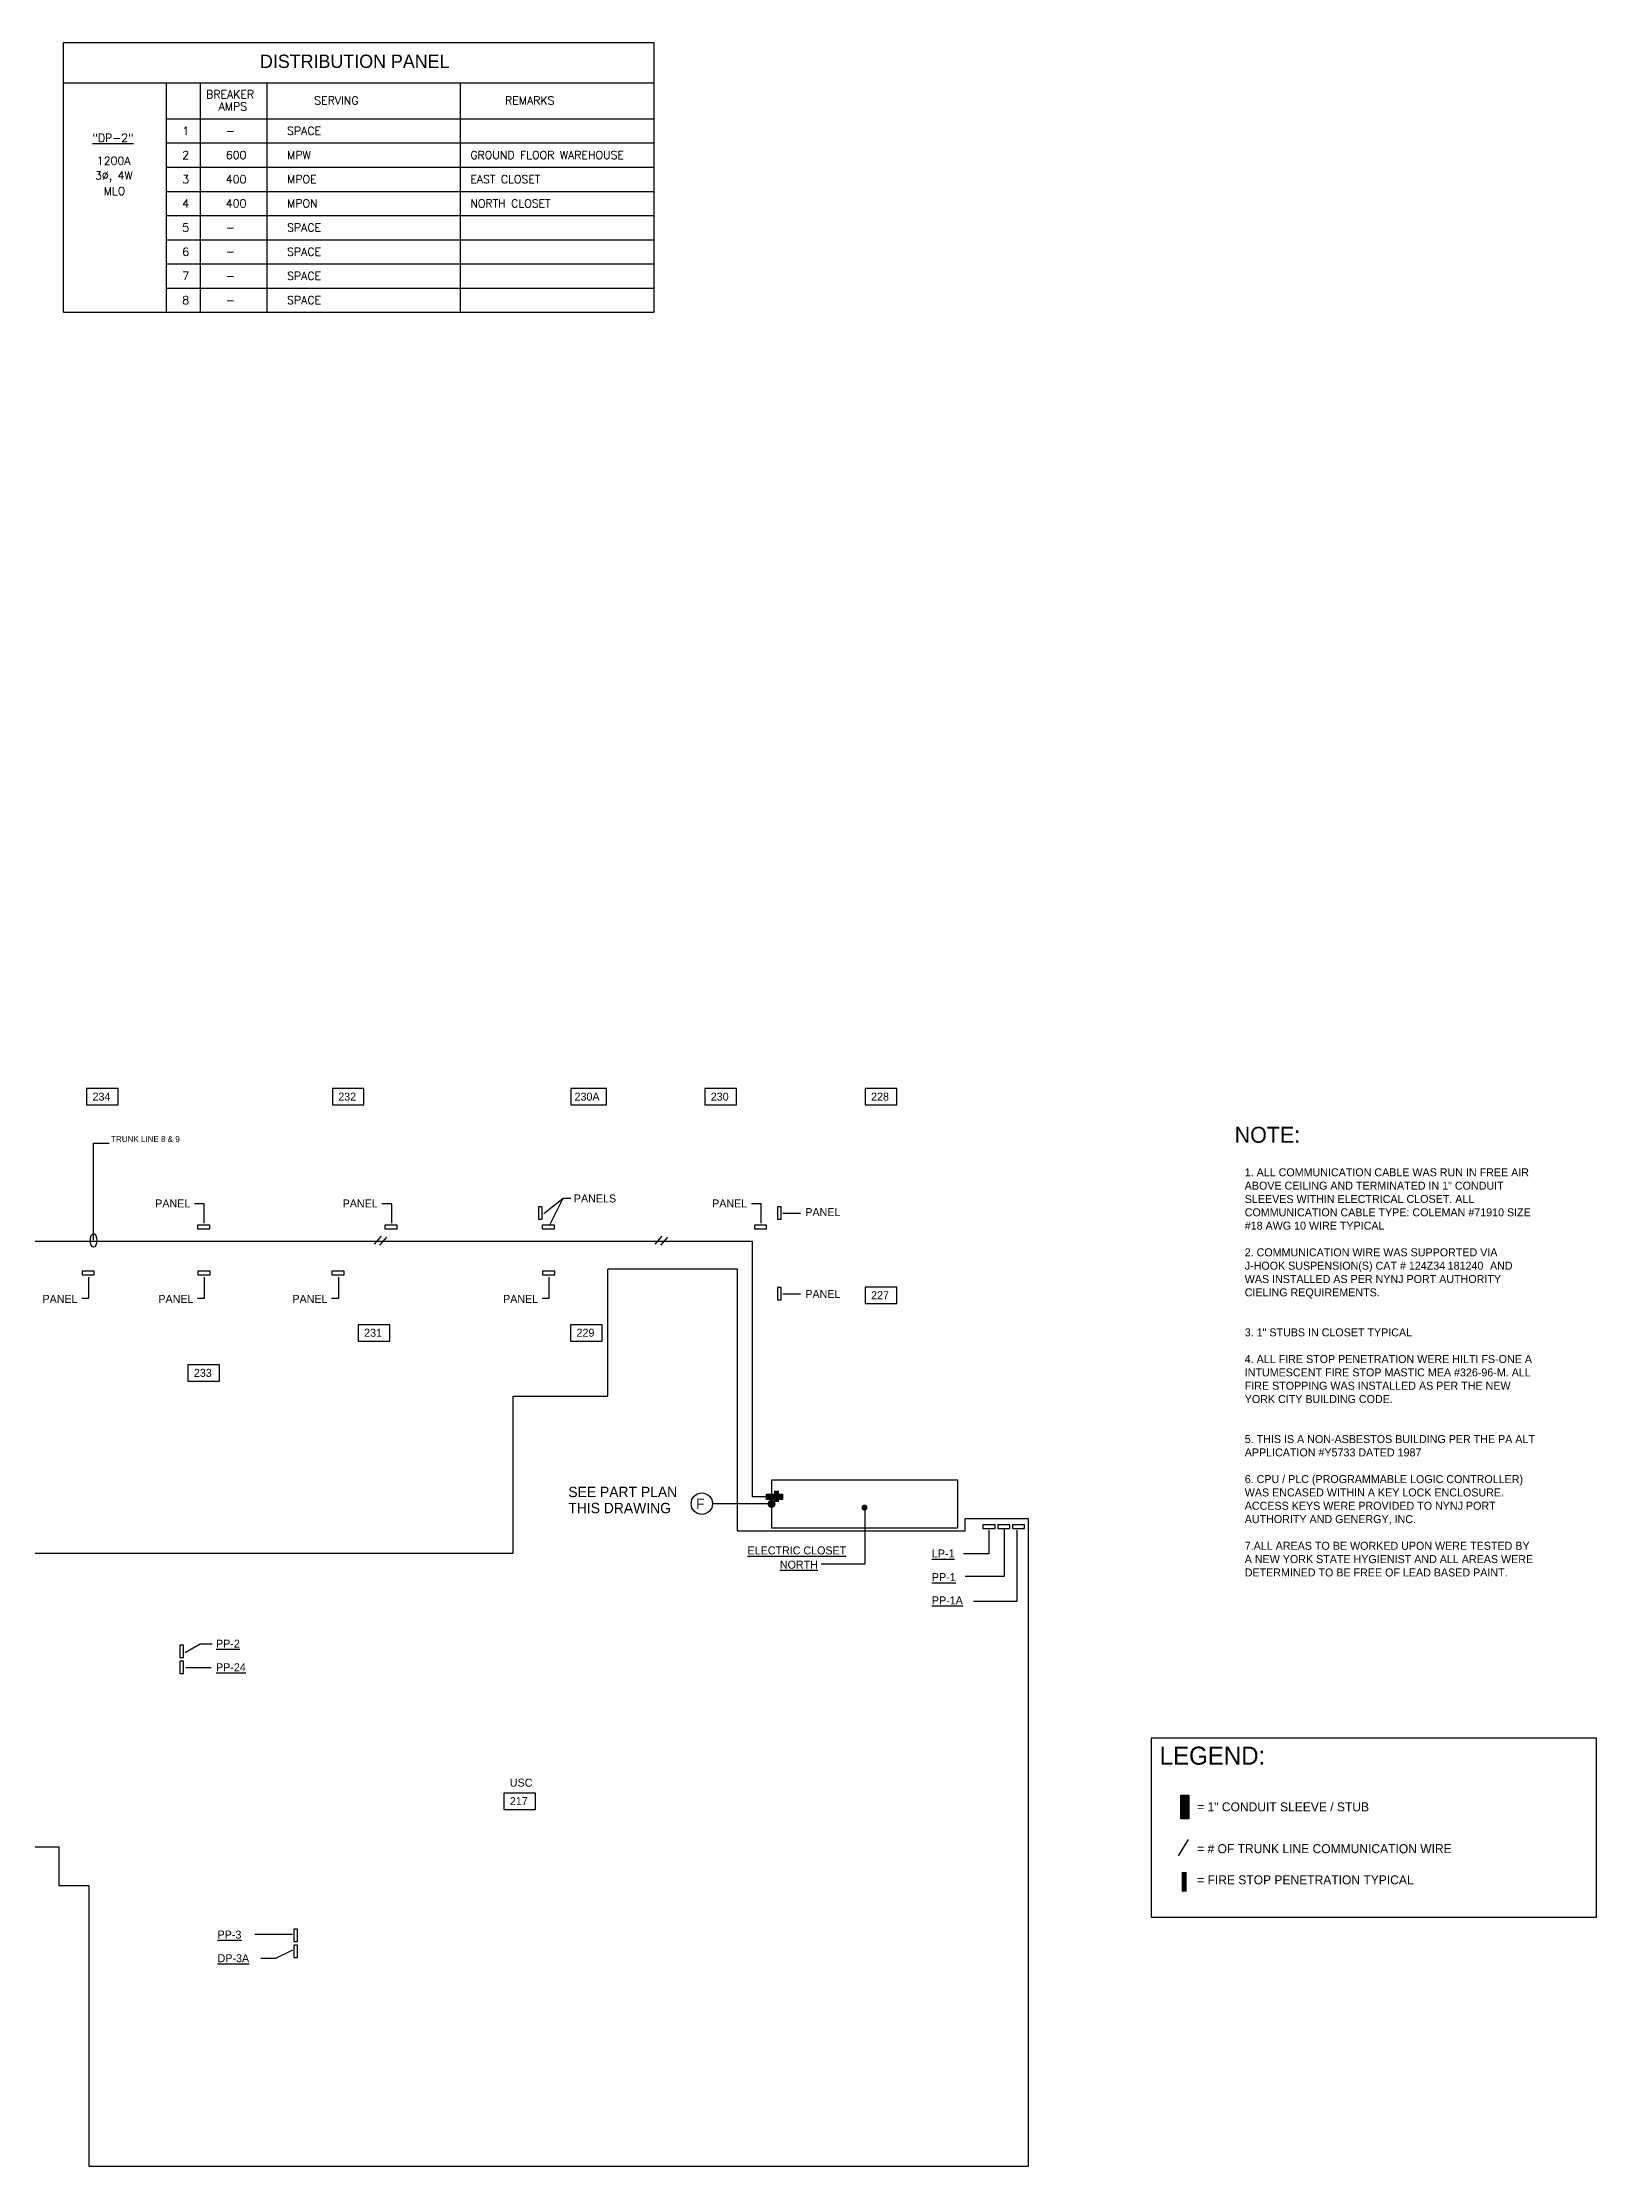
# Model space of a CAD drawing. Header units: inches. Extents: x 6906 to 14988, y -851 to 13048.
# Drawn here: x 11259 to 14366, y 5075 to 9323 of the extents above; entities that cross this region are included whole.
import ezdxf

# ---------------------------------------------------------------- set-up
doc = ezdxf.new("R2010")
doc.units = ezdxf.units.IN
doc.header["$MEASUREMENT"] = 0
doc.linetypes.add('CENTER2', pattern=[1.125, 0.75, -0.125, 0.125, -0.125])
for name, color, linetype in [('Conduit Stubbs', 30, 'Continuous'), ('E-TEXT', 7, 'Continuous'), ('Free Air Comm.', 3, 'Continuous'), ('TEXT', 1, 'Continuous')]:
    doc.layers.add(name, color=color, linetype=linetype)
doc.styles.add('ROMANS', font='ROMANS', dxfattribs={"height": 4})
doc.styles.add('SASBO', font='SASBO', dxfattribs={"height": 3})
doc.dimstyles.get("Standard").update_dxf_attribs({"dimtxt": 0.18, "dimasz": 0.18, "dimexe": 0.18, "dimexo": 0.0625, "dimgap": 0.09, "dimtad": 0, "dimtih": 1, "dimtoh": 1, "dimdec": 4, "dimzin": 0, "dimdsep": 46, "dimtxsty": 'Standard', "dimcen": 0.09, "dimadec": 0, "dimazin": 0, "dimtfac": 1, "dimtdec": 4, "dimtofl": 0, "dimtmove": 0, "dimatfit": 3, "dimfxl": 0, "dimtolj": 1, "dimtzin": 0, "dimarcsym": 0})

msp = doc.modelspace()

# ---------------------------------------------------------------- hatches: boundary and pattern name
at = {"layer": 'Conduit Stubbs'}
for points in [[(12706.9, 6419.6), (12738.4, 6419.6), (12738.4, 6409.3), (12706.9, 6409.3)], [(13535.1, 5770.7), (13535.1, 5818), (13550.6, 5818), (13550.6, 5770.7)]]:
    msp.add_hatch(color=30, dxfattribs=at).paths.add_polyline_path(points)

# ---------------------------------------------------------------- linework, layer by layer
for p, q in [((11507.1, 8783.3), (11507.1, 9242.2)), ((11575, 8783.3), (11575, 9242.2)), ((11708.6, 8783.3), (11708.6, 9242.2)), ((11507.1, 9170.2), (12481.9, 9170.2)), ((11507.1, 9121.8), (12481.9, 9121.8)), ((11507.1, 9073.5), (12481.9, 9073.5)), ((11507.1, 9025.1), (12481.9, 9025.1)), ((11507.1, 8976.8), (12481.9, 8976.8)), ((11507.1, 8928.4), (12481.9, 8928.4)), ((11507.1, 8880.1), (12481.9, 8880.1)), ((11507.1, 8831.7), (12481.9, 8831.7)), ((11300.8, 8783.3), (12481.9, 8783.3)), ((11360.9, 6927.7), (11360.9, 7121.4)), ((11360.9, 7121.4), (11392.3, 7121.4)), ((11936, 6935.6), (11921.9, 6919.5)), ((11947, 6933.7), (11932.9, 6917.5)), ((12497.6, 6935.6), (12483.5, 6919.5)), ((12508.7, 6933.7), (12494.6, 6917.5)), ((13549.4, 5729.1), (13529.6, 5696.5))]:
    msp.add_line(p, q)
for points in [[(12250.6, 6994.2), (12250.6, 6969.8), (12258, 6969.8), (12258, 6994.2)], [(12728.5, 6994.3), (12728.5, 6969.8), (12735.8, 6969.8), (12735.8, 6994.3)], [(11568.9, 6950.7), (11593.4, 6950.7), (11593.4, 6958), (11568.9, 6958)], [(11943.7, 6950.7), (11968.2, 6950.7), (11968.2, 6958), (11943.7, 6958)], [(12258.3, 6950.7), (12282.7, 6950.7), (12282.7, 6958), (12258.3, 6958)], [(12682.4, 6950.7), (12706.8, 6950.7), (12706.8, 6958), (12682.4, 6958)], [(11338.2, 6858.6), (11362.7, 6858.6), (11362.7, 6865.9), (11338.2, 6865.9)], [(11569.9, 6858.6), (11594.4, 6858.6), (11594.4, 6865.9), (11569.9, 6865.9)], [(11837.8, 6858.6), (11862.3, 6858.6), (11862.3, 6865.9), (11837.8, 6865.9)], [(12258.9, 6858.6), (12283.4, 6858.6), (12283.4, 6865.9), (12258.9, 6865.9)], [(12728.5, 6833), (12728.5, 6808.5), (12735.8, 6808.5), (12735.8, 6833)], [(13139.3, 6351), (13163.7, 6351), (13163.7, 6358.3), (13139.3, 6358.3)], [(13168.8, 6351), (13193.2, 6351), (13193.2, 6358.3), (13168.8, 6358.3)], [(13198.3, 6351), (13222.7, 6351), (13222.7, 6358.3), (13198.3, 6358.3)], [(11534, 6117.8), (11534, 6093.3), (11541.3, 6093.3), (11541.3, 6117.8)], [(11534, 6085.6), (11534, 6061.1), (11541.3, 6061.1), (11541.3, 6085.6)], [(11761.9, 5550), (11761.9, 5525.5), (11769.2, 5525.5), (11769.2, 5550)], [(11761.9, 5517.8), (11761.9, 5493.3), (11769.2, 5493.3), (11769.2, 5517.8)]]:
    msp.add_lwpolyline(points, close=True)
at = {"color": 7}
msp.add_lwpolyline([(13475.6, 5574), (14366, 5574), (14366, 5932), (13475.6, 5932)], close=True, dxfattribs=at)
msp.add_ellipse((11361.3, 6927.2), major_axis=(0, -13.6), ratio=0.472503)
at = {"layer": 'Conduit Stubbs', "color": 30}
for points in [[(12706.9, 6419.6), (12738.4, 6419.6), (12738.4, 6409.3), (12706.9, 6409.3)], [(13535.1, 5770.7), (13535.1, 5818), (13550.6, 5818), (13550.6, 5770.7)]]:
    msp.add_lwpolyline(points, close=True, dxfattribs=at)
at = {"layer": 'E-TEXT'}
for p, q in [((11300.8, 8783.3), (11300.8, 9322.8)), ((11300.8, 9322.8), (12481.9, 9322.8)), ((12481.9, 8783.3), (12481.9, 9322.8)), ((11300.8, 9242.2), (12481.9, 9242.2)), ((12094.6, 8783.3), (12094.6, 9242.2)), ((12717.2, 6400.8), (12598.7, 6400.8))]:
    msp.add_line(p, q, dxfattribs=at)
for points in [[(11347.4, 7198.3), (11410.5, 7198.3), (11410.5, 7231), (11347.4, 7231)], [(11838.6, 7198.3), (11901.7, 7198.3), (11901.7, 7231), (11838.6, 7231)], [(12315.2, 7198.3), (12386.4, 7198.3), (12386.4, 7231), (12315.2, 7231)], [(12583.4, 7198.3), (12646.4, 7198.3), (12646.4, 7231), (12583.4, 7231)], [(12903.9, 7198.3), (12966.9, 7198.3), (12966.9, 7231), (12903.9, 7231)], [(12903.9, 6801), (12966.9, 6801), (12966.9, 6833.7), (12903.9, 6833.7)], [(11890.4, 6726), (11953.5, 6726), (11953.5, 6758.7), (11890.4, 6758.7)], [(12315, 6726), (12378, 6726), (12378, 6758.7), (12315, 6758.7)], [(11550, 6645.8), (11613, 6645.8), (11613, 6678.5), (11550, 6678.5)], [(12181.7, 5789.5), (12244.7, 5789.5), (12244.7, 5822.2), (12181.7, 5822.2)]]:
    msp.add_lwpolyline(points, close=True, dxfattribs=at)
at = {"layer": 'E-TEXT', "color": 3, "linetype": 'CENTER2'}
for points in [[(11352.5, 5075.3), (11352.5, 5636.8), (11292.2, 5636.8), (11292.2, 5713.8), (10804.2, 5713.8), (10804.2, 5750.8), (10738.6, 5750.8), (10738.6, 6302.1), (12200, 6302.1), (12200, 6616.1), (12389.2, 6616.1), (12389.2, 6870.4), (12647.8, 6870.4), (12647.8, 6346.4), (13103.7, 6346.4), (13103.7, 6371.1), (13229.8, 6371.1), (13229.8, 5075.6)], [(12716.7, 6352.8), (13089.3, 6352.8), (13089.3, 6447.8), (12716.7, 6447.8)]]:
    msp.add_lwpolyline(points, close=True, dxfattribs=at)
at = {"layer": 'E-TEXT', "color": 6, "linetype": 'Continuous', "const_width": 8}
msp.add_lwpolyline([(12712.7, 6400.3, 1), (12720.7, 6400.3, 1)], format="xyb", close=True, dxfattribs=at)
at = {"layer": 'E-TEXT'}
msp.add_lwpolyline([(12903.4, 6393.8), (12903.4, 6280), (12816.2, 6280)], dxfattribs=at)
at = {"layer": 'E-TEXT', "const_width": 6}
msp.add_lwpolyline([(12899.5, 6392.9, 1), (12905.5, 6392.9, 1)], format="xyb", close=True, dxfattribs=at)
at = {"layer": 'E-TEXT'}
msp.add_circle((12577.3, 6400.8), 21.4, dxfattribs=at)
at = {"layer": 'Free Air Comm.', "color": 1}
for p, q in [((12678.9, 6925.1), (10298, 6925.1)), ((12678.9, 6414.5), (12678.9, 6925.1)), ((12707.6, 6414.5), (12678.9, 6414.5))]:
    msp.add_line(p, q, dxfattribs=at)
at = {"layer": 'TEXT', "const_width": 10}
for points in [[(12726.6, 6426.7), (12726.6, 6404.2)], [(13541.7, 5664.1), (13541.7, 5624.7)]]:
    msp.add_lwpolyline(points, dxfattribs=at)

# ---------------------------------------------------------------- texts
at = {"style": 'ROMANS'}
for s, p in [('%%U"DP-2"', (11358.9, 9124.1)), ('1', (11538.6, 9138.1)), ('-', (11625.7, 9138.1)), ('SPACE', (11748.1, 9138.1)), ('1200A', (11367.8, 9078.2)), ('2', (11538.6, 9089.7)), ('600', (11625.7, 9089.7)), ('MPW', (11748.1, 9089.7)), ('GROUND FLOOR WAREHOUSE', (12114.5, 9089.7)), ('3%%C, 4W', (11364.1, 9048.6)), ('3', (11538.6, 9041.4)), ('400', (11625.7, 9041.4)), ('MPOE', (11748.1, 9041.4)), ('EAST CLOSET', (12114.5, 9041.4)), ('MLO', (11381.4, 9017.7)), ('4', (11538.6, 8993)), ('400', (11625.7, 8993)), ('MPON', (11748.1, 8993)), ('NORTH CLOSET', (12114.5, 8993)), ('5', (11538.6, 8944.7)), ('-', (11625.7, 8944.7)), ('SPACE', (11748.1, 8944.7)), ('6', (11538.6, 8896.3)), ('-', (11625.7, 8896.3)), ('SPACE', (11748.1, 8896.3)), ('7', (11538.6, 8848)), ('-', (11625.7, 8848)), ('SPACE', (11748.1, 8848)), ('8', (11538.6, 8799.6)), ('-', (11625.7, 8799.6)), ('SPACE', (11748.1, 8799.6))]:
    msp.add_text(s, height=16, dxfattribs=at).set_placement(p)
at = {"attachment_point": 1}
for s, insert, char_height, width in [('TRUNK LINE 8 & 9', (11396.3, 7136), 12, 206.125), ('NOTE:', (13642.7, 7154.5), 32, 926.582), ('1. ALL COMMUNICATION CABLE WAS RUN IN FREE AIR ABOVE CEILING AND TERMINATED IN 1" CONDUIT SLEEVES WITHIN ELECTRICAL CLOSET. ALL COMMUNICATION CABLE TYPE: COLEMAN #71910 SIZE #18 AWG 10 WIRE TYPICAL \\P\\P2. COMMUNICATION WIRE WAS SUPPORTED VIA J-HOOK SUSPENSION(S) CAT # 124Z34{\\H0.8333x; }181240{\\fCourier New|b0|i0|c0|p48;\\H0.8333x; }AND WAS INSTALLED AS PER NYNJ PORT AUTHORITY CIELING REQUIREMENTS. \\P\\P\\P3. 1" STUBS IN CLOSET TYPICAL\\P\\P4. ALL FIRE STOP PENETRATION WERE HILTI FS-ONE A INTUMESCENT FIRE STOP MASTIC MEA #326-96-M. ALL FIRE STOPPING WAS INSTALLED AS PER THE NEW YORK CITY BUILDING CODE.\\P\\P\\P5. THIS IS A NON-ASBESTOS BUILDING PER THE PA ALT APPLICATION #Y5733 DATED 1987\\P\\P6. CPU / PLC (PROGRAMMABLE LOGIC CONTROLLER) WAS ENCASED WITHIN A KEY LOCK ENCLOSURE. ACCESS KEYS WERE PROVIDED TO NYNJ PORT AUTHORITY AND GENERGY, INC.\\P\\P7.ALL AREAS TO BE WORKED UPON WERE TESTED BY A NEW YORK STATE HYGIENIST AND ALL AREAS WERE DETERMINED TO BE FREE OF LEAD BASED PAINT.', (13662.7, 7071.4), 16, 580.5)]:
    msp.add_mtext(s, dxfattribs=dict(at, insert=insert, char_height=char_height, width=width))
at = {"color": 7, "attachment_point": 1}
for s, insert, char_height, width in [('LEGEND:', (13492.5, 5914.9), 36, 1464.5), ('= 1" CONDUIT SLEEVE / STUB', (13567.6, 5803.5), 18, 732.25), ('= # OF TRUNK LINE COMMUNICATION WIRE', (13567.6, 5719.9), 18, 732.25), ('= FIRE STOP PENETRATION TYPICAL', (13567.6, 5657.5), 18, 732.25)]:
    msp.add_mtext(s, dxfattribs=dict(at, insert=insert, char_height=char_height, width=width))
at = {"layer": 'E-TEXT', "color": 6, "style": 'SASBO'}
for s, height, p in [('DISTRIBUTION PANEL', 26.703, (11693.9, 9271.8)), ('SEE PART PLAN ', 20.769, (12310.4, 6413.9)), ('THIS DRAWING', 20.769, (12310.4, 6381.7)), ('F', 20.8, (12565.7, 6390.3))]:
    msp.add_text(s, height=height, dxfattribs=at).set_placement(p)
at = {"layer": 'E-TEXT', "style": 'ROMANS'}
for s, p in [('BREAKER', (11586.3, 9211.1)), ('AMPS', (11611.2, 9186.9)), ('SERVING', (11802.5, 9198.8)), ('REMARKS', (12183.9, 9198.8))]:
    msp.add_text(s, height=16, dxfattribs=at).set_placement(p)
at = {"layer": 'E-TEXT'}
for s, p in [('234', (11359.2, 7206.8)), ('232', (11850.4, 7206.8)), ('230A', (12322.8, 7206.8)), ('230', (12595.2, 7206.8)), ('228', (12915.7, 7206.8)), ('PANEL', (11484.5, 6993.2)), ('PANEL', (11859.2, 6993.2)), ('PANELS', (12321.5, 7003.1)), ('PANEL', (12597.9, 6993.2)), ('PANEL', (12784.2, 6975.8)), ('PANEL', (11259.1, 6802.3)), ('PANEL', (11490.8, 6802.3)), ('PANEL', (11758.8, 6802.3)), ('PANEL', (12179.9, 6802.3)), ('PANEL', (12784.2, 6812.1)), ('227', (12915.7, 6809.6)), ('231', (11902.2, 6734.6)), ('229', (12326.8, 6734.6)), ('233', (11561.8, 6654.4)), ('%%UELECTRIC CLOSET', (12668.7, 6299.3)), ('%%UNORTH', (12733.3, 6270.8)), ('%%ULP-1', (13037.3, 6293.2)), ('%%UPP-1', (13037.3, 6245.9)), ('%%UPP-1A', (13037.3, 6199.4)), ('%%UPP-2', (11606.1, 6112.8)), ('%%UPP-24', (11606.1, 6065.6)), ('USC', (12193.5, 5834.9)), ('217', (12193.5, 5798)), ('%%UPP-3', (11609.2, 5531)), ('%%UDP-3A', (11609.2, 5483.8))]:
    msp.add_text(s, height=16, dxfattribs=at).set_placement(p)

# ---------------------------------------------------------------- leaders
msp.add_leader([(11758.8, 5507.6), (11725.1, 5491.3), (11695.6, 5491.3)], dimstyle='Standard', override={"dimgap": 0.09, "dimtad": 0})
for points in [[(12261.3, 6981.3), (12300.2, 7011.5), (12315.3, 7011.5)], [(12274.4, 6959.9), (12300.2, 7011.5)], [(11582.6, 6961.7), (11582.6, 7000.3), (11562.9, 7000.3)], [(11957.4, 6961.7), (11957.4, 7000.3), (11937.7, 7000.3)], [(12696.1, 6961.7), (12696.1, 7000.3), (12676.4, 7000.3)], [(12739.2, 6981.7), (12774.3, 6981.7)], [(11350.9, 6853.9), (11350.9, 6811.1), (11337.5, 6811.1)], [(11582.6, 6853.9), (11582.6, 6811.1), (11569.2, 6811.1)], [(11850.6, 6853.9), (11850.6, 6811.1), (11837.2, 6811.1)], [(12271.7, 6853.9), (12271.7, 6811.1), (12258.3, 6811.1)], [(12739.2, 6820.5), (12774.3, 6820.5)], [(13150.9, 6348), (13150.9, 6300.3), (13100.2, 6300.3)], [(13181.7, 6348.9), (13181.7, 6255.2), (13103.6, 6255.2)], [(13207.3, 6348), (13207.3, 6205.4), (13120.1, 6205.4)], [(11544.6, 6103.4), (11574.3, 6120.8), (11598.2, 6120.8)], [(11545.4, 6072.9), (11596.6, 6072.9)], [(11758.8, 5539.2), (11683.5, 5539.2)]]:
    msp.add_leader(points, dimstyle='Standard', override={"dimgap": 0.09, "dimtad": 0}, dxfattribs=at)

doc.saveas('drawing.dxf')
